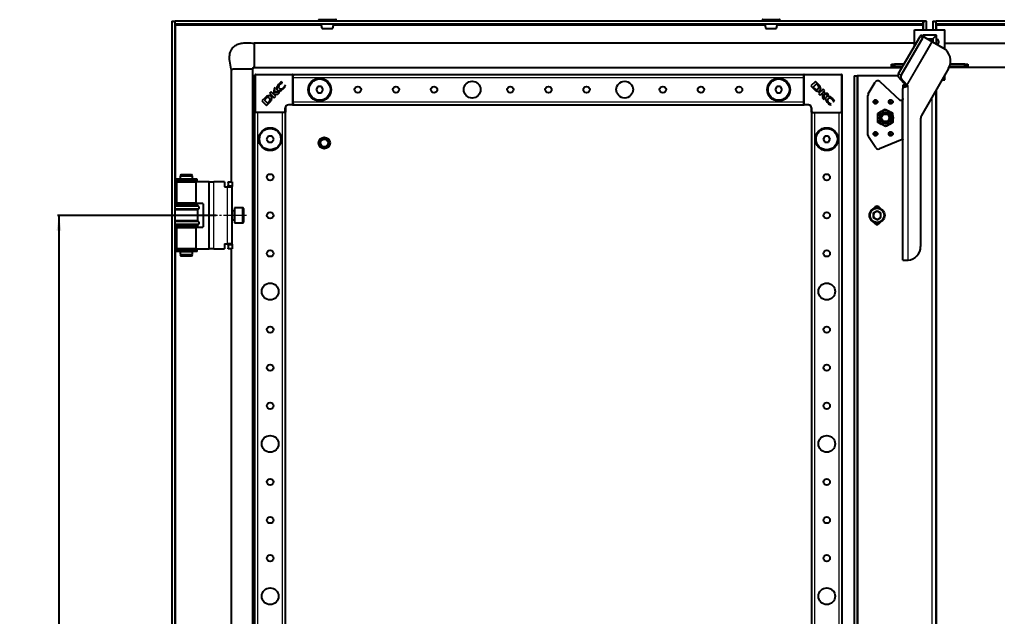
# Model space of a CAD drawing. Header units: millimetres. Extents: x -834 to 1639, y -465 to 1013.
# Drawn here: x -834 to -192, y 339 to 731 of the extents above; entities that cross this region are included whole.
import ezdxf

# ---------------------------------------------------------------- set-up
doc = ezdxf.new("R2010")
doc.units = ezdxf.units.MM
doc.linetypes.add('SLD-Осевая', pattern=[19.05, 15.24, -1.27, 1.27, -1.27])
doc.linetypes.add('SLD-Сплошная', pattern=[0])
doc.layers.add('FORMAT', color=7, linetype='SLD-Сплошная')
doc.styles.add('SLDTEXTSTYLE0', font='GOTHICI.TTF', dxfattribs={"width": 0.913})
doc.styles.add('SLDTEXTSTYLE1', font='GOTHIC.TTF', dxfattribs={"width": 0.913})
doc.dimstyles.new('SLDDIMSTYLE0', dxfattribs={"dimtxt": 20, "dimasz": 10, "dimexe": 0, "dimexo": 0.0625, "dimgap": 5, "dimtad": 2, "dimdec": 1, "dimrnd": 1e-09, "dimzin": 12, "dimdsep": 46, "dimtxsty": 'SLDTEXTSTYLE0', "dimsah": 1, "dimcen": 0.09, "dimadec": 0, "dimazin": 3, "dimtfac": 1, "dimtofl": 0, "dimtmove": 0, "dimatfit": 3, "dimfxl": 0, "dimfrac": 2, "dimtolj": 1, "dimtzin": 12, "dimarcsym": 0})

# ---------------------------------------------------------------- blocks, each defined once
blk = doc.blocks.new('_D_6')
at = {"layer": 'FORMAT'}
for p, q in [((-704.68, 602.35), (-808.73, 602.35)), ((-807.73, 602.35), (-807.73, -97.65)), ((-704.68, -97.65), (-808.73, -97.65))]:
    blk.add_line(p, q, dxfattribs=at)
for points in [[(-807.73, 602.35), (-809.27, 592.35), (-806.19, 592.35)], [(-807.73, -97.65), (-806.19, -87.65), (-809.27, -87.65)]]:
    blk.add_solid(points, dxfattribs=at)
at = {"layer": 'FORMAT', "insert": (-833.27, 230.19), "char_height": 20, "attachment_point": 1, "rotation": 90, "style": 'SLDTEXTSTYLE1'}
blk.add_mtext('700', dxfattribs=at)

msp = doc.modelspace()

# ---------------------------------------------------------------- linework, layer by layer
at = {"color": 7, "linetype": 'SLD-Сплошная', "lineweight": 25}
for p, q in [((-733.72, 729.85), (-733.72, -225.15)), ((-733.72, 729.85), (-731.72, 729.85)), ((-731.72, 729.85), (-731.72, -225.15)), ((-241.02, 729.85), (-731.42, 729.85)), ((-731.42, 727.85), (-731.42, 729.85)), ((-241.02, 727.85), (-731.42, 727.85)), ((-731.12, 727.25), (-731.32, 727.85)), ((-637.47, 730.6), (-637.47, 729.85)), ((-637.22, 730.85), (-626.22, 730.85)), ((-625.97, 729.85), (-625.97, 730.6)), ((-346.47, 730.6), (-346.47, 729.85)), ((-346.22, 730.85), (-337.71, 730.85)), ((-337.71, 730.85), (-335.22, 730.85)), ((-334.97, 729.85), (-334.97, 730.6)), ((-241.11, 727.85), (-241.32, 727.25)), ((-241.02, 727.85), (-241.02, 729.85)), ((-238.72, 729.85), (-240.72, 729.85)), ((-240.72, 724.05), (-240.72, 729.85)), ((-238.72, 724.05), (-238.72, 729.85)), ((-234.72, 729.85), (-232.72, 729.85)), ((-234.72, 729.85), (-234.72, 724.05)), ((-232.72, 729.85), (-232.72, 724.05)), ((-232.42, 727.85), (-232.42, 729.85)), ((257.98, 729.85), (-232.42, 729.85)), ((257.98, 727.85), (-232.42, 727.85)), ((-232.12, 727.25), (-232.32, 727.85)), ((-257.16, 695.35), (-243.02, 719.83)), ((-255.32, 694.29), (-241.19, 718.77)), ((-246.72, 724.05), (-226.72, 724.05)), ((-246.72, 713.43), (-246.72, 724.05)), ((-241.91, 720.35), (-240.07, 719.28)), ((-239.7, 719.07), (-241.22, 720.59)), ((-241.22, 720.59), (-241.22, 719.95)), ((-232.22, 720.59), (-241.22, 720.59)), ((-240.07, 719.28), (-235.31, 716.54)), ((-234.72, 718.1), (-232.22, 720.59)), ((-232.22, 718.03), (-232.22, 720.59)), ((-226.72, 711.44), (-226.72, 724.05)), ((-679.72, 715.35), (-679.72, 699.68)), ((-246.72, 715.35), (-679.72, 715.35)), ((-238.02, 718.1), (-234.72, 718.1)), ((-234.94, 716.32), (-235.31, 716.54)), ((-234.72, 718.1), (-235.22, 717.6)), ((-234.94, 716.32), (-228, 712.31)), ((-234.72, 718.1), (-234.72, 716.19)), ((-232.22, 714.75), (-232.22, 718.03)), ((-226.72, 715.35), (206.28, 715.35)), ((-679.72, 699.35), (-254.85, 699.35)), ((-261.72, 700.05), (-261.72, 701.55)), ((-261.72, 701.55), (-259.72, 701.55)), ((-259.72, 700.05), (-261.72, 700.05)), ((-259.72, 701.55), (-259.72, 700.05)), ((-253.58, 701.55), (-259.72, 701.55)), ((-254.44, 700.05), (-259.72, 700.05)), ((206.28, 699.35), (-223.97, 699.35)), ((-213.72, 700.05), (-223.67, 700.05)), ((-213.72, 701.55), (-223.22, 701.55)), ((-213.72, 700.05), (-213.72, 701.55)), ((-213.72, 701.55), (-211.72, 701.55)), ((-211.72, 700.05), (-213.72, 700.05)), ((-211.72, 701.55), (-211.72, 700.05)), ((-694.72, 698.35), (-694.72, 624.35)), ((-691.44, 698.35), (-693.74, 698.35)), ((-691.29, 698.35), (-691.44, 698.35)), ((-684.15, 698.35), (-691.29, 698.35)), ((-684.09, 698.35), (-684.15, 698.35)), ((-681.7, 698.35), (-684.09, 698.35)), ((-680.83, 698.35), (-681.7, 698.35)), ((-680.72, 698.35), (-680.72, -193.65)), ((-679.22, 670.15), (-679.22, 694.55)), ((-678.92, 694.85), (-654.52, 694.85)), ((-654.22, 694.55), (-654.22, 694.85)), ((-654.22, 694.85), (-319.22, 694.85)), ((-654.22, 694.55), (-654.22, 693.91)), ((-654.22, 692.85), (-654.22, 693.91)), ((-654.22, 676.85), (-654.22, 692.85)), ((-319.22, 694.55), (-319.22, 694.85)), ((-319.22, 693.91), (-319.22, 694.55)), ((-319.22, 692.85), (-319.22, 693.91)), ((-319.22, 676.85), (-319.22, 692.85)), ((-318.92, 694.85), (-294.52, 694.85)), ((-294.22, 694.55), (-294.22, 670.15)), ((-286.22, 693.85), (-286.22, -189.15)), ((-286.22, 693.85), (-284.22, 693.85)), ((-284.22, 693.85), (-284.22, -189.15)), ((-283.62, 693.85), (-284.22, 693.85)), ((-257.5, 693.85), (-283.62, 693.85)), ((-253.62, 689.07), (-257.19, 693.12)), ((-224.26, 698.8), (-242.09, 667.91)), ((-226.72, 691.25), (-226.72, 694.53)), ((-661.29, 689.31), (-661.62, 690)), ((-661.42, 689.17), (-661.29, 689.31)), ((-659.47, 687.74), (-659.58, 687.63)), ((-659.23, 687.23), (-659.47, 687.74)), ((-637.88, 686.85), (-639.03, 684.85)), ((-635.57, 686.85), (-637.88, 686.85)), ((-634.41, 684.85), (-635.57, 686.85)), ((-336.88, 686.85), (-338.03, 684.85)), ((-334.57, 686.85), (-336.88, 686.85)), ((-333.41, 684.85), (-334.57, 686.85)), ((-311.62, 690.21), (-314.58, 687.25)), ((-314.58, 687.25), (-312.69, 685.36)), ((-310.91, 688.68), (-313.1, 686.5)), ((-313.1, 686.5), (-312.42, 685.84)), ((-309.63, 688.21), (-311.62, 690.21)), ((-310.17, 687.96), (-310.91, 688.68)), ((-276.96, 682.01), (-272.49, 689.73)), ((-269.42, 690.17), (-256.22, 677.85)), ((-251.78, 688.01), (-255.35, 692.06)), ((-251.71, 687.85), (-254.22, 687.85)), ((-254.22, 687.85), (-254.22, 685.61)), ((-253.62, 689.07), (-251.78, 688.01)), ((-250.9, 687.17), (-251.47, 687.7)), ((-251.22, 687.47), (-251.22, 687.05)), ((-250.92, 687.14), (-250.9, 687.17)), ((-228.62, 691.25), (-226.72, 691.25)), ((-668.53, 683.51), (-669.57, 682.46)), ((-669.57, 682.46), (-666.61, 679.5)), ((-667.14, 682.12), (-668.53, 683.51)), ((-666.65, 685.39), (-667.14, 682.12)), ((-666.8, 681.81), (-664.14, 681.98)), ((-665.55, 680.56), (-666.8, 681.81)), ((-665.85, 686.18), (-666.65, 685.39)), ((-666.61, 679.5), (-665.55, 680.56)), ((-666.32, 683.09), (-665.85, 686.18)), ((-662.85, 683.27), (-666.32, 683.09)), ((-664.14, 681.98), (-662.85, 683.27)), ((-639.03, 684.85), (-637.88, 682.85)), ((-637.88, 682.85), (-635.57, 682.85)), ((-635.57, 682.85), (-634.41, 684.85)), ((-338.03, 684.85), (-336.88, 682.85)), ((-336.88, 682.85), (-334.57, 682.85)), ((-334.57, 682.85), (-333.41, 684.85)), ((-312.69, 685.36), (-312.67, 685.34)), ((-306.61, 685.2), (-309.57, 682.24)), ((-309.57, 682.24), (-308.51, 681.19)), ((-308.51, 681.19), (-307.27, 682.43)), ((-307.27, 682.43), (-307.1, 679.77)), ((-306.96, 682.77), (-305.57, 684.16)), ((-303.69, 682.28), (-306.96, 682.77)), ((-305.57, 684.16), (-306.61, 685.2)), ((-305.99, 681.96), (-302.89, 681.48)), ((-305.81, 678.48), (-305.99, 681.96)), ((-302.89, 681.48), (-303.69, 682.28)), ((-277.22, 654.96), (-277.22, 681.01)), ((-254.22, 572.85), (-254.22, 685.61)), ((-232.72, 684.14), (-232.72, -179.43)), ((-672.58, 679.45), (-674.58, 677.46)), ((-674.58, 677.46), (-671.62, 674.5)), ((-672.33, 678.9), (-673.05, 678.16)), ((-673.05, 678.16), (-670.87, 675.98)), ((-671.62, 674.5), (-669.73, 676.39)), ((-670.87, 675.98), (-670.21, 676.66)), ((-669.73, 676.39), (-669.71, 676.41)), ((-654.52, 674.85), (-657.22, 674.85)), ((-654.22, 675.8), (-654.22, 676.85)), ((-654.22, 675.8), (-654.22, 675.15)), ((-654.22, 674.85), (-654.22, 675.15)), ((-654.22, 674.85), (-319.22, 674.85)), ((-319.22, 675.8), (-319.22, 676.85)), ((-319.22, 675.15), (-319.22, 675.8)), ((-319.22, 674.85), (-319.22, 675.15)), ((-316.22, 674.85), (-318.92, 674.85)), ((-307.1, 679.77), (-305.81, 678.48)), ((-301.85, 674.86), (-301.34, 675.1)), ((-301.34, 675.1), (-301.45, 675.21)), ((-299.9, 677.05), (-299.77, 676.92)), ((-299.77, 676.92), (-299.08, 677.25)), ((-256.22, 677.85), (-254.82, 677.85)), ((-254.59, 677.85), (-254.82, 677.85)), ((-679.22, -165.15), (-679.22, 669.85)), ((-678.92, 669.85), (-679.22, 669.85)), ((-678.28, 669.85), (-678.92, 669.85)), ((-677.22, 669.85), (-678.28, 669.85)), ((-661.22, 669.85), (-677.22, 669.85)), ((-660.17, 669.85), (-661.22, 669.85)), ((-659.52, 669.85), (-660.17, 669.85)), ((-659.22, 669.85), (-659.52, 669.85)), ((-659.22, 672.85), (-659.22, 670.15)), ((-659.22, -165.15), (-659.22, 669.85)), ((-314.22, 670.15), (-314.22, 672.85)), ((-314.22, 669.85), (-314.22, -165.15)), ((-314.22, 669.85), (-313.92, 669.85)), ((-313.28, 669.85), (-313.92, 669.85)), ((-313.28, 669.85), (-312.22, 669.85)), ((-312.22, 669.85), (-296.22, 669.85)), ((-296.22, 669.85), (-295.17, 669.85)), ((-294.52, 669.85), (-295.17, 669.85)), ((-294.52, 669.85), (-294.22, 669.85)), ((-294.22, 669.85), (-294.22, -165.15)), ((-270.79, 669.12), (-268.33, 670.62)), ((-265.86, 672.13), (-263.33, 670.74)), ((-265.58, 660.58), (-268.12, 661.96)), ((-260.65, 663.59), (-263.12, 662.08)), ((-242.63, 665.91), (-242.63, 581.85)), ((-670.38, 654.35), (-671.53, 652.35)), ((-668.07, 654.35), (-670.38, 654.35)), ((-666.91, 652.35), (-668.07, 654.35)), ((-305.38, 654.35), (-306.53, 652.35)), ((-303.07, 654.35), (-305.38, 654.35)), ((-301.91, 652.35), (-303.07, 654.35)), ((-671.53, 652.35), (-670.38, 650.35)), ((-670.38, 650.35), (-668.07, 650.35)), ((-668.07, 650.35), (-666.91, 652.35)), ((-306.53, 652.35), (-305.38, 650.35)), ((-305.38, 650.35), (-303.07, 650.35)), ((-303.07, 650.35), (-301.91, 652.35)), ((-272.12, 646.7), (-276.89, 653.85)), ((-254.82, 652.1), (-269.72, 645.95)), ((-254.82, 652.1), (-254.59, 652.35)), ((-254.82, 652.1), (-254.22, 652.21)), ((-727.65, 629.1), (-728.22, 628.1)), ((-727.65, 629.1), (-720.99, 629.1)), ((-720.99, 629.1), (-720.8, 629.1)), ((-720.22, 628.1), (-720.8, 629.1)), ((-731.37, 626.05), (-731.37, 625.15)), ((-717.07, 626.05), (-731.37, 626.05)), ((-717.07, 625.15), (-731.37, 625.15)), ((-730.67, 624.35), (-730.67, 610.35)), ((-730.67, 624.35), (-717.77, 624.35)), ((-728.22, 628.1), (-728.22, 626.1)), ((-720.45, 628.1), (-728.22, 628.1)), ((-728.22, 626.1), (-720.45, 626.1)), ((-728.22, 625.1), (-728.22, 624.35)), ((-728.22, 625.1), (-720.45, 625.1)), ((-727.72, 626.1), (-727.72, 626.05)), ((-727.72, 625.15), (-727.72, 625.1)), ((-720.72, 626.05), (-720.72, 626.1)), ((-720.72, 625.1), (-720.72, 625.15)), ((-720.22, 628.1), (-720.45, 628.1)), ((-720.45, 626.1), (-720.22, 626.1)), ((-720.45, 625.1), (-720.22, 625.1)), ((-720.22, 626.1), (-720.22, 628.1)), ((-720.22, 624.35), (-720.22, 625.1)), ((-717.77, 610.35), (-717.77, 624.35)), ((-709.67, 624.35), (-717.77, 624.35)), ((-717.07, 625.15), (-717.07, 626.05)), ((-709.17, 624.35), (-709.67, 624.35)), ((-709.17, 580.35), (-709.17, 624.35)), ((-709.17, 624.35), (-706.17, 624.35)), ((-699.17, 624.35), (-706.17, 624.35)), ((-699.17, 624.35), (-699.17, 621.05)), ((-696.67, 624.35), (-694.17, 624.35)), ((-696.67, 623.85), (-696.67, 624.35)), ((-696.67, 623.85), (-696.67, 621.85)), ((-694.17, 624.35), (-694.17, 623.85)), ((-694.17, 623.85), (-694.17, 621.85)), ((-699.17, 621.05), (-697.17, 621.05)), ((-697.17, 621.05), (-694.17, 621.05)), ((-696.67, 621.35), (-696.67, 621.85)), ((-694.17, 621.35), (-696.67, 621.35)), ((-696.67, 621.35), (-696.67, 621.05)), ((-694.17, 621.85), (-694.17, 621.35)), ((-694.17, 621.05), (-694.17, 621.35)), ((-694.17, 583.65), (-694.17, 621.05)), ((-731.72, 609.35), (-716.72, 609.35)), ((-717.77, 610.35), (-730.67, 610.35)), ((-728.22, 610.35), (-728.22, 609.35)), ((-720.22, 609.35), (-720.22, 610.35)), ((-717.77, 610.35), (-713.67, 610.35)), ((-716.72, 608.75), (-716.72, 609.35)), ((-713.17, 609.85), (-713.17, 594.85)), ((-716.72, 608.75), (-731.72, 608.75)), ((-716.72, 605.95), (-731.72, 605.95)), ((-716.02, 608.07), (-716.72, 608.75)), ((-716.72, 605.95), (-716.02, 606.64)), ((-716.72, 598.75), (-716.72, 605.95)), ((-692.92, 605.35), (-694.17, 605.35)), ((-687.27, 607.35), (-692.67, 607.35)), ((-692.67, 607.35), (-692.67, 597.35)), ((-686.67, 606.75), (-686.67, 597.95)), ((-273.73, 603.8), (-271.22, 605.25)), ((-273.73, 603.8), (-273.73, 600.9)), ((-271.22, 605.25), (-268.71, 603.8)), ((-268.71, 600.9), (-268.71, 603.8)), ((-716.72, 598.75), (-731.72, 598.75)), ((-716.02, 598.07), (-716.72, 598.75)), ((-716.72, 595.95), (-716.02, 596.64)), ((-694.17, 599.35), (-692.92, 599.35)), ((-692.67, 597.35), (-687.27, 597.35)), ((-271.22, 599.45), (-273.73, 600.9)), ((-271.22, 599.45), (-268.71, 600.9)), ((-716.72, 595.95), (-731.72, 595.95)), ((-731.72, 595.35), (-716.72, 595.35)), ((-730.67, 594.35), (-730.67, 580.35)), ((-730.67, 594.35), (-717.77, 594.35)), ((-728.22, 595.35), (-728.22, 594.35)), ((-720.22, 594.35), (-720.22, 595.35)), ((-717.77, 580.35), (-717.77, 594.35)), ((-713.67, 594.35), (-717.77, 594.35)), ((-716.72, 595.35), (-716.72, 595.95)), ((-699.17, 583.65), (-697.17, 583.65)), ((-699.17, 583.65), (-699.17, 580.35)), ((-694.17, 583.65), (-697.17, 583.65)), ((-696.67, 583.65), (-696.67, 583.35)), ((-694.17, 583.35), (-694.17, 583.65)), ((-731.37, 579.55), (-731.37, 578.65)), ((-717.07, 579.55), (-731.37, 579.55)), ((-717.07, 578.65), (-731.37, 578.65)), ((-717.77, 580.35), (-730.67, 580.35)), ((-728.22, 580.35), (-728.22, 579.6)), ((-728.22, 579.6), (-720.45, 579.6)), ((-728.22, 578.6), (-728.22, 576.6)), ((-728.22, 578.6), (-720.45, 578.6)), ((-727.72, 579.6), (-727.72, 579.55)), ((-727.72, 578.65), (-727.72, 578.6)), ((-720.72, 579.55), (-720.72, 579.6)), ((-720.72, 578.6), (-720.72, 578.65)), ((-720.45, 579.6), (-720.22, 579.6)), ((-720.45, 578.6), (-720.22, 578.6)), ((-720.22, 579.6), (-720.22, 580.35)), ((-720.22, 576.6), (-720.22, 578.6)), ((-717.77, 580.35), (-709.67, 580.35)), ((-717.07, 578.65), (-717.07, 579.55)), ((-709.67, 580.35), (-709.17, 580.35)), ((-706.17, 580.35), (-709.17, 580.35)), ((-706.17, 580.35), (-699.17, 580.35)), ((-696.67, 583.35), (-694.17, 583.35)), ((-696.67, 582.85), (-696.67, 583.35)), ((-696.67, 582.85), (-696.67, 580.85)), ((-696.67, 580.35), (-696.67, 580.85)), ((-694.17, 580.35), (-696.67, 580.35)), ((-694.72, 580.35), (-694.72, -75.65)), ((-694.17, 583.35), (-694.17, 582.85)), ((-694.17, 582.85), (-694.17, 580.85)), ((-694.17, 580.85), (-694.17, 580.35)), ((-728.22, 576.6), (-727.65, 575.6)), ((-728.22, 576.6), (-720.22, 576.6)), ((-720.8, 575.6), (-727.65, 575.6)), ((-720.8, 575.6), (-720.22, 576.6)), ((-254.22, 572.85), (-253.26, 572.85)), ((-253.26, 572.85), (-251.14, 572.85))]:
    msp.add_line(p, q, dxfattribs=at)
at = {"color": 7, "linetype": 'SLD-Сплошная', "lineweight": 18}
for p, q in [((-731.12, 626.05), (-731.12, 727.25)), ((-731.12, 727.25), (-635.69, 727.25)), ((-625.97, 730.6), (-637.47, 730.6)), ((-627.75, 727.25), (-344.69, 727.25)), ((-337.58, 730.6), (-346.47, 730.6)), ((-334.97, 730.6), (-337.58, 730.6)), ((-336.75, 727.25), (-241.32, 727.25)), ((-241.32, 727.25), (-241.32, 724.05)), ((-232.12, 724.05), (-232.12, 727.25)), ((-232.12, 727.25), (-136.69, 727.25)), ((-243.02, 719.83), (-241.19, 718.77)), ((-251.78, 688.01), (-235.31, 716.54)), ((-251.47, 687.7), (-234.94, 716.32)), ((-235.22, 717.6), (-237.15, 717.6)), ((-235.22, 716.48), (-235.22, 717.6)), ((-678.92, 694.55), (-679.22, 694.55)), ((-678.92, 694.55), (-678.92, 694.85)), ((-678.92, 694.55), (-678.92, 670.15)), ((-654.52, 694.55), (-678.92, 694.55)), ((-654.52, 694.85), (-654.52, 694.55)), ((-654.52, 675.15), (-654.52, 694.55)), ((-654.22, 694.55), (-654.52, 694.55)), ((-654.22, 692.85), (-319.22, 692.85)), ((-318.92, 694.55), (-319.22, 694.55)), ((-318.92, 694.55), (-318.92, 694.85)), ((-318.92, 694.55), (-318.92, 675.15)), ((-294.52, 694.55), (-318.92, 694.55)), ((-294.52, 694.55), (-294.52, 694.85)), ((-294.52, 670.15), (-294.52, 694.55)), ((-294.52, 694.55), (-294.22, 694.55)), ((-283.62, -189.15), (-283.62, 693.85)), ((-257.19, 693.12), (-255.35, 692.06)), ((-257.16, 695.35), (-255.32, 694.29)), ((-250.92, 572.88), (-250.92, 687.14)), ((-232.12, -180.47), (-232.12, 685.18)), ((-657.22, 675.15), (-654.52, 675.15)), ((-657.22, 674.85), (-657.22, 675.15)), ((-654.52, 675.15), (-654.52, 674.85)), ((-654.22, 675.15), (-654.52, 675.15)), ((-654.22, 676.85), (-319.22, 676.85)), ((-318.92, 675.15), (-319.22, 675.15)), ((-318.92, 675.15), (-316.22, 675.15)), ((-318.92, 674.85), (-318.92, 675.15)), ((-316.22, 674.85), (-316.22, 675.15)), ((-254.82, 652.1), (-254.82, 677.85)), ((-235.32, 679.64), (-235.32, -174.93)), ((-678.92, 670.15), (-679.22, 670.15)), ((-678.92, 670.15), (-659.52, 670.15)), ((-678.92, 670.15), (-678.92, 669.85)), ((-677.22, -165.15), (-677.22, 669.85)), ((-661.22, -165.15), (-661.22, 669.85)), ((-659.52, 670.15), (-659.52, 672.85)), ((-659.22, 672.85), (-659.52, 672.85)), ((-659.52, 670.15), (-659.52, 669.85)), ((-659.22, 670.15), (-659.52, 670.15)), ((-314.22, 672.85), (-313.92, 672.85)), ((-313.92, 670.15), (-314.22, 670.15)), ((-313.92, 672.85), (-313.92, 670.15)), ((-313.92, 670.15), (-294.52, 670.15)), ((-313.92, 669.85), (-313.92, 670.15)), ((-312.22, 669.85), (-312.22, -165.15)), ((-296.22, 669.85), (-296.22, -165.15)), ((-294.52, 669.85), (-294.52, 670.15)), ((-294.22, 670.15), (-294.52, 670.15)), ((-731.12, 609.35), (-731.12, 625.15)), ((-709.67, 624.35), (-709.67, 580.35)), ((-706.17, 580.35), (-706.17, 624.35)), ((-694.17, 623.85), (-696.67, 623.85)), ((-697.17, 583.65), (-697.17, 621.05)), ((-696.67, 621.85), (-694.17, 621.85)), ((-716.02, 608.07), (-731.72, 608.07)), ((-716.02, 606.64), (-731.72, 606.64)), ((-692.92, 602.35), (-692.92, 605.35)), ((-687.27, 597.35), (-687.27, 607.35)), ((-716.02, 598.07), (-731.72, 598.07)), ((-716.02, 596.64), (-731.72, 596.64)), ((-692.92, 599.35), (-692.92, 602.35)), ((-731.12, 579.55), (-731.12, 595.35)), ((-731.12, -73.95), (-731.12, 578.65)), ((-694.17, 582.85), (-696.67, 582.85)), ((-696.67, 580.85), (-694.17, 580.85))]:
    msp.add_line(p, q, dxfattribs=at)
at = {"color": 7, "linetype": 'SLD-Сплошная', "lineweight": 25}
for centre, radius in [((-636.72, 684.85), 7.5), ((-636.72, 684.85), 7), ((-611.72, 684.85), 2.1), ((-586.72, 684.85), 2.1), ((-561.72, 684.85), 2.1), ((-536.72, 684.85), 5.5), ((-511.72, 684.85), 2.1), ((-486.72, 684.85), 2.1), ((-461.72, 684.85), 2.1), ((-436.72, 684.85), 5.5), ((-411.72, 684.85), 2.1), ((-386.72, 684.85), 2.1), ((-361.72, 684.85), 2.1), ((-335.72, 684.85), 7.5), ((-335.72, 684.85), 7), ((-272.22, 676.85), 1.35), ((-272.22, 676.85), 0.493), ((-262.22, 676.85), 1.35), ((-262.22, 676.85), 0.493), ((-265.72, 666.35), 5), ((-265.72, 666.35), 3.57), ((-265.72, 666.35), 3), ((-265.72, 666.35), 2.5), ((-669.22, 652.35), 7.5), ((-669.22, 652.35), 7), ((-304.22, 652.35), 7.5), ((-304.22, 652.35), 7), ((-272.22, 655.85), 1.35), ((-272.22, 655.85), 0.493), ((-262.22, 655.85), 1.35), ((-262.22, 655.85), 0.493), ((-633.72, 649.85), 3.75), ((-633.72, 649.85), 3), ((-633.72, 649.85), 2.5), ((-669.22, 627.35), 2.1), ((-304.22, 627.35), 2.1), ((-669.22, 602.35), 2.1), ((-304.22, 602.35), 2.1), ((-271.22, 602.35), 5), ((-669.22, 577.35), 2.1), ((-304.22, 577.35), 2.1), ((-669.22, 552.35), 5.5), ((-304.22, 552.35), 5.5), ((-669.22, 527.35), 2.1), ((-304.22, 527.35), 2.1), ((-669.22, 502.35), 2.1), ((-304.22, 502.35), 2.1), ((-669.22, 477.35), 2.1), ((-304.22, 477.35), 2.1), ((-669.22, 452.35), 5.5), ((-304.22, 452.35), 5.5), ((-669.22, 427.35), 2.1), ((-304.22, 427.35), 2.1), ((-669.22, 402.35), 2.1), ((-304.22, 402.35), 2.1), ((-669.22, 377.35), 2.1), ((-304.22, 377.35), 2.1), ((-669.22, 352.35), 5.5), ((-304.22, 352.35), 5.5)]:
    msp.add_circle(centre, radius, dxfattribs=at)
at = {"color": 7, "linetype": 'SLD-Сплошная', "lineweight": 18}
for centre, radius in [((-265.72, 666.35), 3.97), ((-271.22, 602.35), 4.4)]:
    msp.add_circle(centre, radius, dxfattribs=at)
at = {"color": 7, "linetype": 'SLD-Сплошная', "lineweight": 25}
for centre, radius, start, end in [((-637.22, 730.6), 0.25, 90, 180), ((-634.83, 725.35), 0.5, 195.31604, 270.02276), ((-628.61, 725.35), 0.5, 269.99815, 345.40011), ((-626.22, 730.6), 0.25, 0, 90), ((-346.22, 730.6), 0.25, 90, 180), ((-343.83, 725.35), 0.5, 195.24646, 270.04596), ((-337.61, 725.35), 0.5, 269.96367, 344.83397), ((-335.22, 730.6), 0.25, 0, 90), ((-242.2, 719.5), 0.893, 71.42175, 158.04947), ((-240.36, 718.44), 0.893, 71.42175, 158.04947), ((-232.72, 716.09), 2, 302.92901, 75.52249), ((-233, 703.65), 10, 330.95313, 60), ((-678.92, 694.55), 0.3, 90, 180), ((-654.52, 694.55), 0.3, 0, 90), ((-318.92, 694.55), 0.3, 90, 180), ((-294.52, 694.55), 0.3, 0, 90), ((-255.54, 694.21), 1.98, 144.95207, 213.44806), ((-253.7, 693.15), 1.98, 144.95207, 213.44806), ((-661.71, 686.86), 1.97, 128.45405, 215.887), ((-314.64, 683.78), 6.12, 36.98881, 43.07444), ((-312.83, 684.55), 4.87, 20.34448, 48.77765), ((-270.78, 688.7), 2, 46.97493, 149.03624), ((-668.92, 676.24), 4.87, 110.34448, 138.77765), ((-662.15, 687.26), 1.94, 233.30966, 322.34638), ((-275.22, 681.01), 2, 150, 180), ((-668.15, 674.43), 6.12, 126.98881, 133.07444), ((-657.22, 672.85), 2, 90, 180), ((-654.52, 675.15), 0.3, 270, 0), ((-318.92, 675.15), 0.3, 180, 270), ((-316.22, 672.85), 2, 0, 90), ((-301.82, 677.78), 1.94, 143.30966, 232.34638), ((-302.22, 677.34), 1.97, 38.45405, 125.887), ((-678.92, 670.15), 0.3, 180, 270), ((-659.52, 670.15), 0.3, 270, 0), ((-313.92, 670.15), 0.3, 180, 270), ((-294.52, 670.15), 0.3, 270, 0), ((-238.63, 665.91), 4, 150, 180), ((-275.22, 654.96), 2, 180, 213.69007), ((-270.46, 647.81), 2, 213.69007, 291.80141), ((-713.67, 609.85), 0.5, 0, 90), ((-716.72, 607.35), 1, 314.427, 45.573), ((-692.92, 605.6), 0.25, 270, 0), ((-687.27, 606.75), 0.6, 0, 90), ((-271.22, 602.35), 2.51, 120, 180), ((-271.22, 606.35), 2, 18.20996, 161.79004), ((-271.22, 605.96), 2.05, 31.79084, 148.20916), ((-271.22, 602.35), 2.51, 60, 120), ((-271.22, 602.35), 2.51, 0, 60), ((-716.72, 597.35), 1, 314.427, 45.573), ((-692.92, 599.1), 0.25, 0, 90), ((-687.27, 597.95), 0.6, 270, 0), ((-271.22, 602.35), 2.51, 180, 240), ((-271.22, 598.35), 2, 198.20996, 341.79004), ((-271.22, 598.75), 2.05, 211.79084, 328.20916), ((-271.22, 602.35), 2.51, 240, 300), ((-271.22, 602.35), 2.51, 300, 0), ((-713.67, 594.85), 0.5, 270, 0), ((-251.63, 581.85), 9, 274.50464, 0)]:
    msp.add_arc(centre, radius, start, end, dxfattribs=at)
at = {"color": 7, "linetype": 'SLD-Сплошная', "lineweight": 18}
for centre, start, end in [((-657.22, 672.85), 90, 180), ((-316.22, 672.85), 0, 90)]:
    msp.add_arc(centre, 2.3, start, end, dxfattribs=at)
at = {"color": 7, "linetype": 'SLD-Сплошная', "lineweight": 25}
for points, knots in [([(-731.42, 728.15), (-731.45, 728.23), (-731.56, 728.55), (-731.68, 729.12), (-731.71, 729.61), (-731.72, 729.85)], [0, 0, 0, 0, 0.141742, 0.566203, 1, 1, 1, 1]), ([(-635.74, 727.85), (-635.74, 727.72), (-635.72, 726.81), (-635.5, 725.94), (-635.31, 725.2)], [0, 0, 0, 0, 0.14185, 1, 1, 1, 1]), ([(-633.42, 724.85), (-633.62, 724.85), (-634.09, 724.85), (-634.63, 724.85), (-634.76, 724.85), (-634.82, 724.85)], [0, 0, 0, 0, 0.256553, 0.627981, 1, 1, 1, 1]), ([(-628.61, 724.85), (-628.65, 724.85), (-628.74, 724.85), (-629.29, 724.85), (-630.1, 724.85), (-631.09, 724.85), (-632.15, 724.85), (-632.94, 724.85), (-633.33, 724.85), (-633.42, 724.85)], [0, 0, 0, 0, 0.158514, 0.317278, 0.475863, 0.634247, 0.792477, 0.950708, 1, 1, 1, 1]), ([(-628.13, 725.2), (-627.94, 725.94), (-627.72, 726.81), (-627.7, 727.72), (-627.7, 727.85)], [0, 0, 0, 0, 0.85815, 1, 1, 1, 1]), ([(-344.74, 727.85), (-344.74, 727.72), (-344.72, 726.81), (-344.5, 725.94), (-344.31, 725.2)], [0, 0, 0, 0, 0.14185, 1, 1, 1, 1]), ([(-337.65, 724.85), (-337.64, 724.85), (-337.59, 724.85), (-337.88, 724.85), (-338.39, 724.85), (-339.11, 724.85), (-339.97, 724.85), (-341.03, 724.85), (-342.06, 724.85), (-342.94, 724.85), (-343.55, 724.85), (-343.84, 724.85), (-343.8, 724.85), (-343.79, 724.85)], [0, 0, 0, 0, 0.03384, 0.141254, 0.248698, 0.315774, 0.423314, 0.530846, 0.63821, 0.745706, 0.853372, 0.960917, 1, 1, 1, 1]), ([(-337.13, 725.2), (-336.94, 725.94), (-336.72, 726.81), (-336.7, 727.72), (-336.7, 727.85)], [0, 0, 0, 0, 0.85815, 1, 1, 1, 1]), ([(-240.72, 729.85), (-240.75, 729.47), (-240.79, 728.9), (-240.96, 728.33), (-241.02, 728.14)], [0, 0, 0, 0, 0.662931, 1, 1, 1, 1]), ([(-232.42, 728.17), (-232.47, 728.3), (-232.66, 728.86), (-232.7, 729.42), (-232.72, 729.85)], [0, 0, 0, 0, 0.226541, 1, 1, 1, 1]), ([(-694.72, 698.35), (-695.13, 700.03), (-695.86, 703.07), (-695.96, 707.39), (-694.99, 710.94), (-692.93, 713.39), (-690.3, 714.81), (-687.28, 715.55), (-683.67, 715.76), (-681.11, 715.5), (-679.72, 715.35)], [0, 0, 0, 0, 0.176067, 0.318225, 0.435596, 0.543482, 0.633889, 0.737152, 0.858183, 1, 1, 1, 1]), ([(-680.76, 698.35), (-680.74, 698.49), (-680.72, 698.73), (-680.58, 698.93), (-680.46, 699.02), (-680.41, 699.13), (-680.39, 699.2), (-680.38, 699.25), (-680.36, 699.29), (-680.34, 699.33), (-680.31, 699.37), (-680.26, 699.43), (-680.14, 699.49), (-679.95, 699.52), (-679.8, 699.52), (-679.72, 699.52)], [0, 0, 0, 0, 0.233411, 0.418546, 0.549351, 0.595026, 0.631329, 0.647111, 0.661994, 0.676639, 0.691742, 0.725563, 0.766794, 0.872627, 1, 1, 1, 1]), ([(-679.72, 699.35), (-679.95, 699.21), (-680.35, 698.94), (-680.61, 698.53), (-680.72, 698.35)], [0, 0, 0, 0, 0.556114, 1, 1, 1, 1]), ([(-663.35, 688.76), (-663.68, 688.39), (-664.3, 687.69), (-664.85, 686.52), (-664.99, 685.58), (-664.83, 684.94), (-664.65, 684.71), (-664.56, 684.59)], [0, 0, 0, 0, 0.315674, 0.58952, 0.813199, 0.909026, 1, 1, 1, 1]), ([(-661.62, 690), (-661.96, 689.81), (-662.59, 689.47), (-663.11, 688.99), (-663.35, 688.76)], [0, 0, 0, 0, 0.5368, 1, 1, 1, 1]), ([(-662.94, 688.4), (-662.68, 688.62), (-662.23, 688.99), (-661.66, 689.12), (-661.42, 689.17)], [0, 0, 0, 0, 0.5796082, 1, 1, 1, 1]), ([(-659.58, 687.63), (-659.73, 687.31), (-659.99, 686.74), (-660.42, 686.28), (-660.61, 686.07)], [0, 0, 0, 0, 0.547643, 1, 1, 1, 1]), ([(-660.33, 685.71), (-660.08, 685.98), (-659.66, 686.44), (-659.35, 686.99), (-659.23, 687.23)], [0, 0, 0, 0, 0.5776526, 1, 1, 1, 1]), ([(-311.34, 684.2), (-311.14, 684.09), (-310.75, 683.89), (-310.11, 683.77), (-309.52, 683.81), (-308.98, 684.01), (-308.55, 684.37), (-308.26, 684.89), (-308.14, 685.54), (-308.22, 686), (-308.27, 686.25)], [0, 0, 0, 0, 0.138091, 0.265455, 0.384013, 0.496103, 0.605759, 0.71979, 0.847662, 1, 1, 1, 1]), ([(-309.84, 685.48), (-309.75, 685.57), (-309.58, 685.75), (-309.4, 686.03), (-309.31, 686.3), (-309.31, 686.63), (-309.46, 687.03), (-309.65, 687.31), (-309.75, 687.46)], [0, 0, 0, 0, 0.176808, 0.319231, 0.43938, 0.552395, 0.749205, 1, 1, 1, 1]), ([(-668.57, 677.74), (-668.46, 677.94), (-668.26, 678.33), (-668.14, 678.96), (-668.18, 679.56), (-668.38, 680.09), (-668.74, 680.53), (-669.25, 680.82), (-669.91, 680.93), (-670.37, 680.85), (-670.62, 680.81)], [0, 0, 0, 0, 0.138091, 0.265455, 0.384013, 0.496103, 0.605759, 0.71979, 0.847662, 1, 1, 1, 1]), ([(-664.56, 684.59), (-664.39, 684.46), (-664.06, 684.17), (-663.36, 684.01), (-662.49, 684.14), (-661.41, 684.7), (-660.73, 685.34), (-660.33, 685.71)], [0, 0, 0, 0, 0.130532, 0.266031, 0.423997, 0.666819, 1, 1, 1, 1]), ([(-312.67, 685.34), (-312.59, 685.26), (-312.43, 685.11), (-312.27, 684.96), (-312.18, 684.88)], [0, 0, 0, 0, 0.486421, 1, 1, 1, 1]), ([(-312.42, 685.84), (-312.22, 685.65), (-311.85, 685.3), (-311.31, 684.98), (-310.86, 684.92), (-310.52, 684.98), (-310.17, 685.17), (-309.96, 685.37), (-309.84, 685.48)], [0, 0, 0, 0, 0.274676, 0.503042, 0.607381, 0.716579, 0.843412, 1, 1, 1, 1]), ([(-312.18, 684.88), (-312.03, 684.75), (-311.77, 684.5), (-311.47, 684.3), (-311.34, 684.2)], [0, 0, 0, 0, 0.55183, 1, 1, 1, 1]), ([(-304.48, 680.19), (-304.62, 680.02), (-304.9, 679.69), (-305.07, 679), (-304.94, 678.12), (-304.37, 677.04), (-303.73, 676.36), (-303.36, 675.96)], [0, 0, 0, 0, 0.130532, 0.266031, 0.423997, 0.666819, 1, 1, 1, 1]), ([(-300.32, 678.98), (-300.69, 679.31), (-301.38, 679.93), (-302.55, 680.48), (-303.5, 680.62), (-304.14, 680.46), (-304.37, 680.28), (-304.48, 680.19)], [0, 0, 0, 0, 0.315674, 0.58952, 0.813199, 0.909026, 1, 1, 1, 1]), ([(-669.85, 679.24), (-669.94, 679.33), (-670.12, 679.49), (-670.4, 679.67), (-670.67, 679.77), (-670.99, 679.77), (-671.4, 679.61), (-671.68, 679.43), (-671.83, 679.32)], [0, 0, 0, 0, 0.176808, 0.319231, 0.43938, 0.552395, 0.749205, 1, 1, 1, 1]), ([(-670.21, 676.66), (-670.02, 676.86), (-669.67, 677.23), (-669.35, 677.77), (-669.29, 678.21), (-669.35, 678.56), (-669.54, 678.91), (-669.74, 679.12), (-669.85, 679.24)], [0, 0, 0, 0, 0.274676, 0.503042, 0.607381, 0.716579, 0.843412, 1, 1, 1, 1]), ([(-669.71, 676.41), (-669.63, 676.49), (-669.48, 676.65), (-669.33, 676.81), (-669.25, 676.89)], [0, 0, 0, 0, 0.486421, 1, 1, 1, 1]), ([(-669.25, 676.89), (-669.12, 677.04), (-668.87, 677.31), (-668.66, 677.61), (-668.57, 677.74)], [0, 0, 0, 0, 0.55183, 1, 1, 1, 1]), ([(-303.36, 675.96), (-303.1, 675.71), (-302.63, 675.29), (-302.08, 674.98), (-301.85, 674.86)], [0, 0, 0, 0, 0.577653, 1, 1, 1, 1]), ([(-301.45, 675.21), (-301.76, 675.36), (-302.33, 675.62), (-302.79, 676.05), (-303, 676.24)], [0, 0, 0, 0, 0.547643, 1, 1, 1, 1]), ([(-300.68, 678.57), (-300.46, 678.31), (-300.08, 677.86), (-299.96, 677.29), (-299.9, 677.05)], [0, 0, 0, 0, 0.5796082, 1, 1, 1, 1]), ([(-299.08, 677.25), (-299.26, 677.59), (-299.6, 678.22), (-300.09, 678.74), (-300.32, 678.98)], [0, 0, 0, 0, 0.5368, 1, 1, 1, 1]), ([(-270.72, 666.23), (-270.73, 666.5), (-270.75, 667.47), (-270.77, 668.42), (-270.79, 669.12)], [0, 0, 0, 0, 0.268634, 1, 1, 1, 1]), ([(-268.33, 670.62), (-268.27, 670.66), (-267.44, 671.17), (-266.62, 671.66), (-265.86, 672.13)], [0, 0, 0, 0, 0.0702006, 1, 1, 1, 1]), ([(-263.33, 670.74), (-263.27, 670.71), (-262.41, 670.24), (-261.57, 669.78), (-260.79, 669.36)], [0, 0, 0, 0, 0.070201, 1, 1, 1, 1]), ([(-260.72, 666.47), (-260.73, 666.74), (-260.75, 667.71), (-260.78, 668.66), (-260.79, 669.36)], [0, 0, 0, 0, 0.268634, 1, 1, 1, 1]), ([(-270.65, 663.35), (-270.66, 663.59), (-270.68, 664.53), (-270.7, 665.51), (-270.72, 666.23)], [0, 0, 0, 0, 0.257551, 1, 1, 1, 1]), ([(-268.12, 661.96), (-268.18, 662), (-269.03, 662.46), (-269.87, 662.92), (-270.65, 663.35)], [0, 0, 0, 0, 0.0702006, 1, 1, 1, 1]), ([(-263.12, 662.08), (-263.18, 662.05), (-264.01, 661.54), (-264.83, 661.04), (-265.58, 660.58)], [0, 0, 0, 0, 0.070201, 1, 1, 1, 1]), ([(-260.65, 663.59), (-260.66, 663.83), (-260.68, 664.77), (-260.71, 665.75), (-260.72, 666.47)], [0, 0, 0, 0, 0.257551, 1, 1, 1, 1])]:
    msp.add_open_spline(points, degree=3, knots=knots, dxfattribs=at)
for points in [[(-731.42, 727.85), (-731.4, 727.84), (-731.35, 727.83), (-731.27, 727.69), (-731.2, 727.49), (-731.15, 727.33), (-731.12, 727.25)], [(-241.32, 727.25), (-241.3, 727.33), (-241.25, 727.49), (-241.17, 727.69), (-241.1, 727.83), (-241.05, 727.84), (-241.02, 727.85)], [(-232.42, 727.85), (-232.4, 727.84), (-232.35, 727.83), (-232.27, 727.69), (-232.2, 727.49), (-232.15, 727.33), (-232.12, 727.25)], [(-694.72, 698.35), (-694.68, 698.35), (-694.59, 698.35), (-694.03, 698.35), (-693.74, 698.35)], [(-250.92, 687.14), (-251.36, 687.02), (-252.22, 686.76), (-253.31, 686.38), (-254.08, 685.99), (-254.17, 685.74), (-254.22, 685.61)], [(-253.62, 689.07), (-253.47, 688.98), (-253.17, 688.78), (-252.64, 688.44), (-252.07, 688.08), (-251.67, 687.83), (-251.47, 687.7)], [(-251.78, 688.01), (-251.76, 687.99), (-251.72, 687.94), (-251.64, 687.87), (-251.56, 687.78), (-251.5, 687.73), (-251.47, 687.7)], [(-254.22, 679.05), (-254.24, 678.85), (-254.28, 678.45), (-254.48, 678.05), (-254.59, 677.85)], [(-254.59, 652.35), (-254.53, 652.34), (-254.43, 652.32), (-254.32, 652.28), (-254.24, 652.25), (-254.23, 652.23), (-254.22, 652.21)], [(-253.26, 572.85), (-253.1, 572.85), (-252.77, 572.86), (-252.19, 572.87), (-251.57, 572.87), (-251.14, 572.88), (-250.92, 572.88)]]:
    msp.add_open_spline(points, degree=3, dxfattribs=at)
at = {"color": 7, "linetype": 'SLD-Сплошная', "lineweight": 18}
for points, knots in [([(-635.28, 725.23), (-635.29, 725.23), (-635.35, 725.23), (-635.04, 725.23), (-634.46, 725.23), (-633.91, 725.23), (-633.69, 725.23)], [0, 0, 0, 0, 0.083271, 0.424284, 0.764725, 1, 1, 1, 1]), ([(-633.69, 725.23), (-633.58, 725.23), (-633.13, 725.23), (-632.61, 725.23), (-631.82, 725.23), (-630.99, 725.23), (-629.85, 725.23), (-628.9, 725.23), (-628.32, 725.23), (-628.07, 725.23), (-628.13, 725.23), (-628.14, 725.23)], [0, 0, 0, 0, 0.048751, 0.204942, 0.205393, 0.362034, 0.518827, 0.675799, 0.832923, 0.989778, 1, 1, 1, 1]), ([(-344.27, 725.23), (-344.28, 725.23), (-344.33, 725.23), (-343.99, 725.23), (-343.28, 725.23), (-342.26, 725.23), (-341.08, 725.23), (-339.85, 725.23), (-338.86, 725.23), (-338.03, 725.23), (-337.43, 725.23), (-337.11, 725.23), (-337.16, 725.23), (-337.17, 725.23)], [0, 0, 0, 0, 0.0388907, 0.1463802, 0.2539733, 0.3613829, 0.4686814, 0.5761648, 0.6836647, 0.7507067, 0.858068, 0.965424, 1, 1, 1, 1])]:
    msp.add_open_spline(points, degree=3, knots=knots, dxfattribs=at)
at = {"layer": 'FORMAT', "linetype": 'SLD-Осевая', "lineweight": 18}
msp.add_line((-684.67, 602.35), (-704.67, 602.35), dxfattribs=at)

# ---------------------------------------------------------------- dimensions: what is measured, and where the dimension line sits
at = {"layer": 'FORMAT'}
dim = msp.add_linear_dim(base=(-807.73, -97.65), p1=(-704.67, 602.35), p2=(-704.67, -97.65), angle=90, dimstyle='SLDDIMSTYLE0', dxfattribs=at)
dim.commit()
dim.dimension.update_dxf_attribs({"geometry": '_D_6', "text_midpoint": (-807.73, 252.35), "dimtype": 160})

doc.saveas('drawing.dxf')
